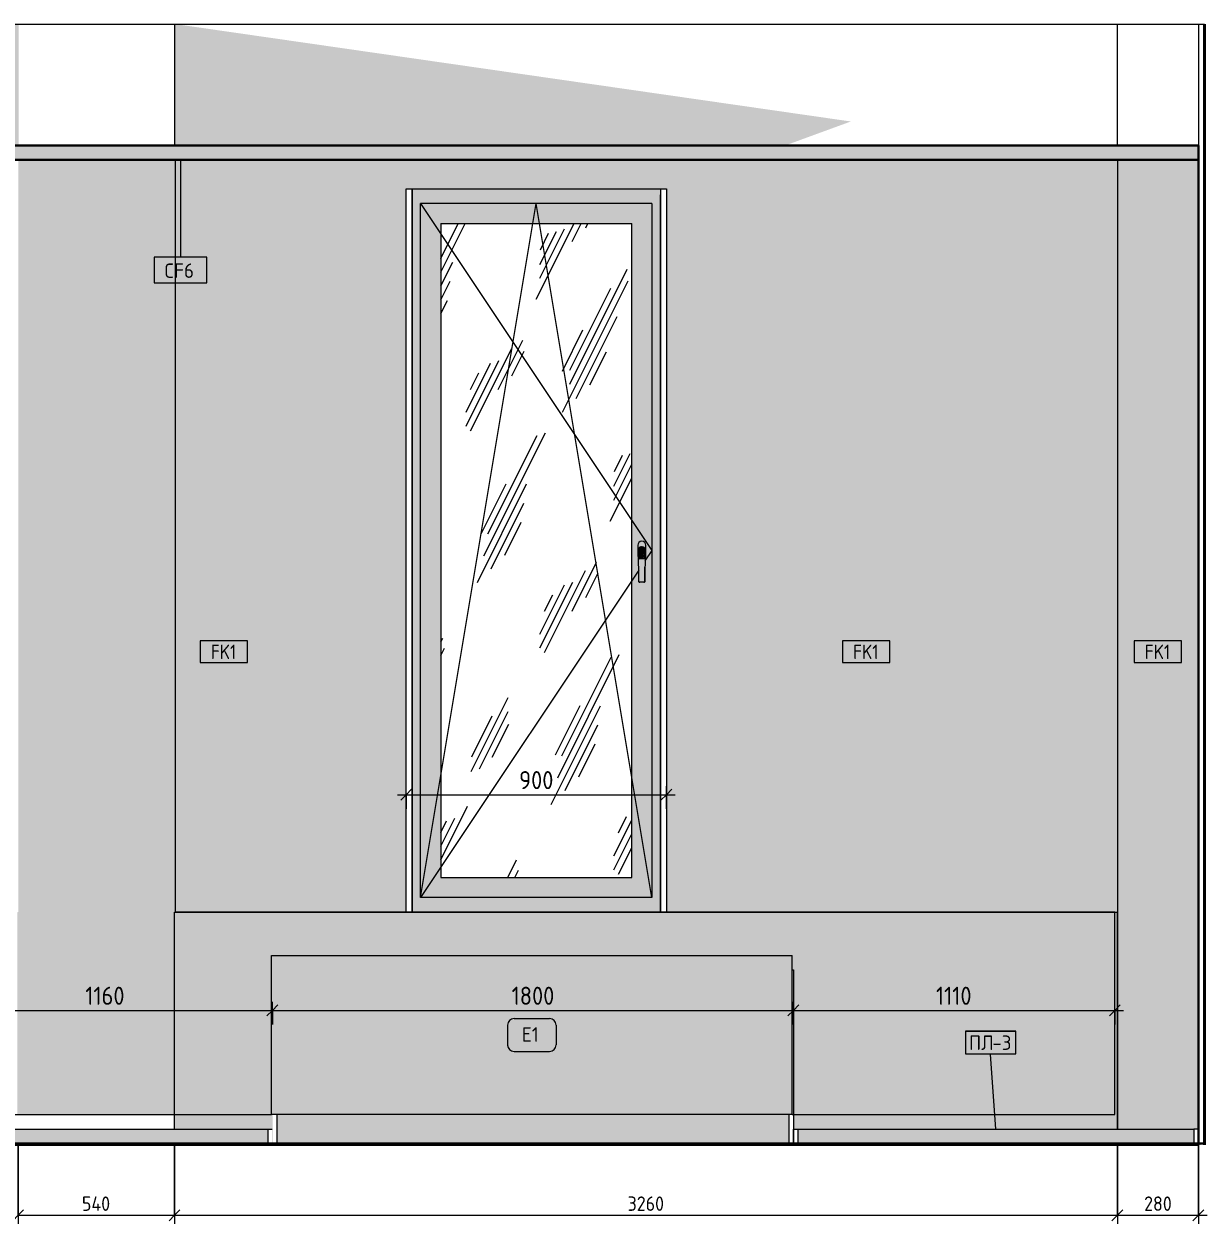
# Model space of a CAD drawing. Header units: millimetres. Extents: x -3511 to 67671, y -1987 to 16130.
# Drawn here: x 28230 to 32320, y 8122 to 12270 of the extents above; entities that cross this region are included whole.
import ezdxf

# ---------------------------------------------------------------- set-up
doc = ezdxf.new("R2010")
doc.units = ezdxf.units.MM
for name, color, linetype, lineweight in [('A-ANNO-DIMS', 7, 'Continuous', 9), ('A-ANNO-DIMS-25', 7, 'Continuous', 9), ('A-CLNG-IDEN', 7, 'Continuous', 9), ('A-FLOR', 7, 'Continuous', 9), ('A-GENM', 7, 'Continuous', 9), ('A-GENM-IDEN', 7, 'Continuous', 9), ('A-GLAZ', 7, 'Continuous', 9), ('A-WALL', 7, 'Continuous', 9), ('A-WALL-IDEN', 7, 'Continuous', 9), ('A-WALL-PATT', 7, 'Continuous', 9), ('I-WALL', 7, 'Continuous', 9), ('S-COLS', 7, 'Continuous', 9), ('Знаки', 7, 'Continuous', 9), ('Марки для знаков', 7, 'Continuous', 9)]:
    doc.layers.add(name, color=color, linetype=linetype, lineweight=lineweight)
for name, color, linetype, lineweight, true_color in [('A-CLNG-1', 7, 'Continuous', 9, 0x787878), ('A-CLNG-FNSH-1', 7, 'Continuous', 30, 0x3c3c3c), ('A-FLOR-FNSH-1', 7, 'Continuous', 30, 0x3c3c3c), ('A-WALL-4', 7, 'Continuous', 40, 0x3c3c3c), ('A-WALL-5', 7, 'Continuous', 30, 0x3c3c3c), ('A-WALL-FNSH-3', 7, 'Continuous', 30, 0x3c3c3c), ('I-WALL-1', 7, 'Continuous', 9, 0x787878)]:
    doc.layers.add(name, color=color, linetype=linetype, lineweight=lineweight, true_color=true_color)
doc.styles.add('GOST Common_5', font='GOST_Common.ttf', dxfattribs={"height": 50})
doc.styles.add('GOST Common_6', font='GOST_Common.ttf', dxfattribs={"width": 0.9, "height": 50})
doc.styles.add('ISOCPEUR_2', font='isocpeur.ttf', dxfattribs={"width": 0.9, "height": 62.5})
doc.styles.add('ISOCPEUR_3', font='isocpeur.ttf', dxfattribs={"width": 0.9, "height": 50})
doc.dimstyles.new('ISO-2_0_0_9К_Средний_округл2', dxfattribs={"dimscale": 304.8, "dimtxt": 49.799059, "dimasz": 0.123031, "dimexe": 0.098425, "dimexo": 0, "dimgap": 0, "dimtad": 1, "dimdec": 0, "dimrnd": 10, "dimzin": 0, "dimdsep": 46, "dimtxsty": 'ISOCPEUR_3', "dimblk1": 'OBLIQUE', "dimblk2": 'OBLIQUE', "dimsah": 1, "dimcen": 0.09, "dimdle": 0.098425, "dimazin": 0, "dimtfac": 1, "dimtdec": 4, "dimtix": 1, "dimtmove": 0, "dimatfit": 3, "dimfxl": 1, "dimtvp": 1, "dimtolj": 1, "dimtzin": 0, "dimarcsym": 2})
doc.dimstyles.new('ISO-2_5_0_9К_БОЛЬШОЙ_1', dxfattribs={"dimscale": 304.8, "dimtxt": 62.248823, "dimasz": 0.123031, "dimexe": 0.098425, "dimexo": 0.246063, "dimgap": 0, "dimtad": 1, "dimdec": 0, "dimrnd": 10, "dimzin": 0, "dimdsep": 46, "dimtxsty": 'ISOCPEUR_2', "dimblk1": 'OBLIQUE', "dimblk2": 'OBLIQUE', "dimsah": 1, "dimcen": 0.09, "dimdle": 0.098425, "dimazin": 0, "dimtfac": 1, "dimtdec": 4, "dimtix": 1, "dimtmove": 0, "dimatfit": 3, "dimfxl": 1, "dimtvp": 1, "dimtolj": 1, "dimtzin": 0, "dimarcsym": 2})

# ---------------------------------------------------------------- blocks, each defined once
blk = doc.blocks.new('120_Окно_СКБ_1Ст - 120_Окно_СКБ_1Ст 900х2500_h_-20664874-Развертка 3_45-1')
at = {"layer": 'A-GLAZ'}
h = blk.add_hatch(color=256, dxfattribs=at)
h.paths.add_polyline_path([(12340, 9200), (13099, 9200), (13099, 11680), (13100, 11680), (13100, 11700), (12241, 11700), (12241, 9200), (12325, 9200)])
h.paths.add_polyline_path([(12997.9, 9250), (12270, 9250), (12270, 11650), (13070, 11650), (13070, 9250), (13000, 9250)])
h = blk.add_hatch(color=256, dxfattribs=at)
h.paths.add_polyline_path([(12290, 9250), (13070, 9250), (13070, 11650), (12270, 11650), (12270, 9250)])
h.paths.add_polyline_path([(12886.2, 9320), (12340, 9320), (12340, 11580), (13000, 11580), (13000, 9320)])
h.paths.add_polyline_path([(13042, 10340.5), (13026.4, 10340.7), (13025.1, 10341.3), (13025, 10341.6), (13023.8, 10423.8), (13022.9, 10425), (13021.5, 10428.4), (13021, 10432), (13021.1, 10468.8), (13021.5, 10471.6), (13022.9, 10475), (13025.1, 10477.9), (13028, 10480.1), (13031.4, 10481.5), (13035, 10482), (13038.6, 10481.5), (13042, 10480.1), (13044.9, 10477.9), (13047.1, 10475), (13048.5, 10471.6), (13049, 10468), (13049, 10432), (13048.5, 10428.4), (13047.1, 10425), (13046.1, 10423.4), (13045.7, 10400.4), (13044.9, 10341.3), (13043.9, 10340.7), (13042.8, 10340.5)])
h = blk.add_hatch(dxfattribs=at)
h.set_pattern_fill('FP_13', color=256, style=0, pattern_type=2)
h.set_pattern_definition([(63.435, (12217.37, 31.75), (-255.583, 766.747), [317.5, -190.5, 317.5, -190.5, -403.903]), (63.435, (12217.37, 31.75), (-255.583, 766.747), [-1016, 127, -276.903]), (63.435, (12201.5, 47.6), (-255.583, 766.747), [254, -317.5, 190.5, -190.5, -467.403]), (63.435, (12201.5, 47.6), (-255.583, 766.747), [-952.5, 222.25, -245.153]), (63.435, (12201.5, 95.25), (-255.583, 766.747), [190.5, -381, 127, -190.5, -530.903]), (63.435, (12201.5, 95.25), (-255.583, 766.747), [-889, 285.75, -245.153]), (63.435, (12249.1, 47.6), (-255.583, 766.747), [190.5, -381, 158.75, -6404.65]), (63.435, (12296.74, 95.25), (-255.583, 766.747), [95.25, -476.25, 63.5, -6499.9]), (63.435, (12217.37, 174.6), (-255.583, 766.747), [63.5, -476.25, 63.5, -254, -562.653]), (63.435, (12217.37, 174.6), (-255.583, 766.747), [-857.25, 158.75, -403.903]), (63.435, (12503.1, 127), (-255.583, 766.747), [317.5, -476.25, 381, -251.503]), (63.435, (12503.1, 79.4), (-255.583, 766.747), [444.5, -317.5, 476.25, -188.003]), (63.435, (12534.87, 95.25), (-255.583, 766.747), [508, -254, 381, -276.903]), (63.435, (12582.5, 142.9), (-255.583, 766.747), [317.5, -444.5, 254, -403.903]), (63.435, (12534.87, 238.1), (-255.583, 766.747), [158.75, -635, 190.5, -435.653]), (63.435, (12630.1, 190.5), (-255.583, 766.747), [127, -635, 127, -530.903])])
h.paths.add_polyline_path([(12767.5, 9320), (13000, 9320), (13000, 11580), (12340, 11580), (12340, 9320)])
h = blk.add_hatch(color=256, dxfattribs=at)
h.paths.add_polyline_path([(13022.9, 10450.3), (13023.1, 10451.9), (13023, 10450.4)])
h.paths.add_polyline_path([(13023.9, 10423.6), (13023, 10449.7), (13022.9, 10453.7), (13023.1, 10454), (13023.4, 10454.4), (13023.8, 10456.1), (13024.5, 10457.3), (13026.5, 10459.6), (13026.6, 10459.2), (13027.3, 10459.9), (13027.2, 10460.1), (13029.2, 10461.4), (13032, 10462.2), (13036.1, 10462.5), (13039.7, 10461.8), (13042.6, 10460.3), (13044.8, 10458.2), (13046.4, 10455.7), (13046.9, 10453.7), (13046.9, 10453.5), (13047.3, 10452), (13047.1, 10449.7), (13046.5, 10438.5), (13046.1, 10423.6), (13047.1, 10425), (13048.6, 10428.6), (13049, 10433.4), (13049, 10468), (13048.5, 10471.6), (13047.1, 10475), (13044.1, 10478.5), (13042, 10480.1), (13038.6, 10481.5), (13035, 10482), (13031.4, 10481.5), (13028, 10480.1), (13025.1, 10477.9), (13022.9, 10475), (13021.5, 10471.6), (13021, 10468), (13021, 10432), (13021.5, 10428.4), (13022.9, 10425), (13023.8, 10423.8)])
for points in [[(13024, 10421.2), (13024.5, 10421.6), (13027, 10421.9), (13028, 10421.9), (13030.2, 10445.9), (13031.3, 10453.7), (13032.6, 10459.4), (13033.4, 10462.4), (13030.3, 10461.8), (13027.9, 10460.7), (13027.1, 10460), (13027.3, 10459.8), (13026.6, 10459.2), (13026.5, 10459.6), (13025.2, 10458.3), (13023.8, 10456.1), (13023.5, 10455.4), (13023.4, 10454.3), (13022.9, 10453.3), (13023, 10449.7), (13023.3, 10445.2), (13024, 10421.2)], [(13028, 10421.9), (13042, 10421.9), (13039.9, 10445.6), (13038.7, 10453.8), (13037.5, 10459.1), (13036, 10462.5), (13033.9, 10462.2), (13032.9, 10460.2), (13032.1, 10457.7), (13031, 10452.1), (13029.4, 10438.5), (13028.1, 10422.8)], [(13028, 10340.5), (13028, 10421.9), (13024.5, 10421.6), (13024, 10421.1), (13025.1, 10341.3), (13025.9, 10340.8), (13027.2, 10340.5)], [(13028, 10340.5), (13042, 10340.5), (13042, 10421.9), (13028, 10421.9), (13028, 10340.5)], [(13042, 10340.5), (13044.1, 10340.8), (13044.9, 10341.4), (13045, 10341.6), (13045.9, 10421.4), (13044.3, 10421.8), (13042, 10421.9), (13042, 10347.5)], [(13046, 10420.4), (13046, 10420.5), (13046, 10420.5)]]:
    blk.add_hatch(color=256, dxfattribs=at).paths.add_polyline_path(points)
h = blk.add_hatch(color=256, dxfattribs=at)
h.paths.add_polyline_path([(13046, 10421.2), (13046.9, 10447.5), (13047.1, 10453), (13046.9, 10453.7), (13047.1, 10454), (13045.3, 10457.6), (13043.5, 10459.6), (13040.8, 10461.4), (13038, 10462.2), (13036.1, 10462.4), (13037.3, 10459.7), (13037.5, 10459.1), (13039, 10452.1), (13040.6, 10438.5), (13042.3, 10421.9), (13045.5, 10421.6), (13045.9, 10421.3)])
h.paths.add_polyline_path([(13046.4, 10454.7), (13046, 10455.7), (13046.3, 10454.9)])
for p, q in [((12220, 9200), (12220, 11700)), ((12220, 11700), (13120, 11700)), ((13120, 11700), (13120, 9200)), ((12270, 9250), (12270, 11650)), ((13070, 11650), (12270, 11650)), ((12270, 9250), (12670, 11650)), ((12270, 11650), (13070, 10450)), ((13070, 9250), (12670, 11650)), ((13070, 11650), (13070, 9250)), ((12340, 11580), (12340, 9320)), ((12340, 11580), (13000, 11580)), ((13000, 9320), (13000, 11580)), ((13021, 10468), (13021, 10432)), ((13021, 10468), (13021, 10432)), ((13033.9, 10462.5), (13036.1, 10462.5)), ((13034, 10462.5), (13036, 10462.5)), ((13036, 10461.5), (13034, 10461.5)), ((13049, 10432), (13049, 10468)), ((13049, 10432), (13049, 10468)), ((13022.5, 10449), (13022.5, 10451)), ((13025, 10341.6), (13023.5, 10450.8)), ((13024, 10421.2), (13024, 10420.5)), ((13024, 10420.5), (13024, 10421.2)), ((13024, 10420.5), (13024, 10420.5)), ((13026, 10421.8), (13027, 10421.9)), ((13027, 10421.9), (13028, 10421.9)), ((13042, 10421.9), (13028, 10421.9)), ((13028, 10421.9), (13042, 10421.9)), ((13042, 10421.9), (13043, 10421.9)), ((13043, 10421.9), (13044, 10421.8)), ((13046.5, 10451), (13045, 10341.6)), ((13070, 10450), (13045.9, 10413.8)), ((13046, 10420.5), (13046, 10421.2)), ((13046, 10421.2), (13046, 10420.5)), ((13047.5, 10451), (13047.5, 10449)), ((13024.5, 10381.7), (12270, 9250)), ((13042, 10340.5), (13028, 10340.5)), ((13042, 10340.5), (13028, 10340.5)), ((12340, 9320), (13000, 9320)), ((13070, 9250), (12270, 9250)), ((13120, 9200), (12220, 9200))]:
    blk.add_line(p, q, dxfattribs=at)
at = {"layer": 'A-GLAZ', "flags": 128}
for points in [[(13022.5, 10451), (13022.9, 10454), (13024, 10456.7), (13025.9, 10459.1), (13028.3, 10461), (13031, 10462.1), (13034, 10462.5)], [(13036, 10462.5), (13039, 10462.1), (13041.7, 10461), (13044.1, 10459.1), (13046, 10456.7), (13047.1, 10454), (13047.5, 10451)], [(13023.2, 10445.2), (13022.9, 10446), (13022.5, 10449)], [(13022.9, 10446.2), (13023, 10445.5), (13023.4, 10439.4), (13023.7, 10432.4), (13023.8, 10428.6)], [(13028, 10421.9), (13027, 10421.9), (13026, 10421.8), (13025.2, 10421.7), (13024.5, 10421.6), (13024.1, 10421.4), (13024, 10421.2)], [(13024, 10421.2), (13024.1, 10421.4), (13024.5, 10421.6)], [(13024.5, 10421.6), (13025.2, 10421.7), (13026, 10421.8)], [(13046, 10421.2), (13045.9, 10421.4), (13045.5, 10421.6), (13044.8, 10421.7), (13044, 10421.8), (13043, 10421.9), (13042, 10421.9)], [(13044, 10421.8), (13044.8, 10421.7), (13045.5, 10421.6)], [(13045.5, 10421.6), (13045.9, 10421.4), (13046, 10421.2)], [(13047.1, 10446.2), (13047, 10445.5), (13046.6, 10439.4), (13046.3, 10432.4), (13046.2, 10428.6)], [(13047.5, 10449), (13047.1, 10446), (13046.8, 10445.2)], [(13025, 10341.6), (13024.5, 10382.7), (13024.3, 10392.5)], [(13045, 10341.6), (13045.5, 10382.7), (13045.7, 10392.5)], [(13028, 10340.5), (13027.2, 10340.5), (13026.5, 10340.6), (13025.9, 10340.8), (13025.4, 10341), (13025.1, 10341.3), (13025, 10341.6)], [(13045, 10341.6), (13044.9, 10341.3), (13044.6, 10341), (13044.1, 10340.8), (13043.5, 10340.6), (13042.8, 10340.5), (13042, 10340.5)]]:
    blk.add_lwpolyline(points, dxfattribs=at)
at = {"layer": 'A-GLAZ'}
for centre, radius, start, end in [((13035, 10468), 14, 0, 180), ((13035, 10468), 14, 0, 180), ((13034, 10451), 11.5, 90.2744, 204.8614), ((13034, 10451), 10.5, 90.2744, 181.3109), ((13036, 10451), 10.5, 0.0023, 89.7256), ((13036, 10451), 11.5, 13.33, 89.7256), ((13036, 10451), 11.5, 335.1322, 13.329), ((13035, 10432), 14, 180, 217.3919), ((13035, 10432), 14, 180, 217.174), ((13035, 10432), 14, 322.6053, 0), ((13035, 10432), 14, 322.826, 0)]:
    blk.add_arc(centre, radius, start, end, dxfattribs=at)
for centre, start_param, end_param in [((13028, 10341.6), 3.142903, 4.711079), ((13042, 10341.6), 4.713699, 6.278048)]:
    blk.add_ellipse(centre, major_axis=(3, 0), ratio=0.374607, start_param=start_param, end_param=end_param, dxfattribs=at)
blk = doc.blocks.new('Плинтус - Плинтус темный _ст_школа_-32863785-Развертка 3_45-1')
at = {"layer": 'A-GENM'}
blk.add_hatch(color=256, dxfattribs=at).paths.add_polyline_path([(14944, 8400), (14944, 8450), (13574, 8450), (13574, 8400), (14700, 8400)])
for p, q in [((13559, 8400), (13559, 8450)), ((13559, 8450), (13574, 8450)), ((13574, 8450), (14944, 8450)), ((13574, 8450), (13574, 8400))]:
    blk.add_line(p, q, dxfattribs=at)
blk = doc.blocks.new('Плинтус - Плинтус темный _ст_школа_-32863786-Развертка 3_45-1')
at = {"layer": 'A-GENM'}
for p, q in [((14959, 8450), (14944, 8450)), ((14944, 8450), (14944, 8400)), ((14959, 8400), (14959, 8450)), ((14944, 8400), (14959, 8400))]:
    blk.add_line(p, q, dxfattribs=at)
blk = doc.blocks.new('Плинтус - Плинтус-29854773-Развертка 3_45-1')
at = {"layer": 'A-GENM'}
for p, q in [((13544, 8400), (13544, 8500)), ((13554.7, 8500), (13559, 8500)), ((13559, 8500), (13559, 8400))]:
    blk.add_line(p, q, dxfattribs=at)
blk = doc.blocks.new('Плинтус - Плинтус темный _ст_школа_-32863783-Развертка 3_45-1')
at = {"layer": 'A-GENM'}
blk.add_hatch(color=256, dxfattribs=at).paths.add_polyline_path([(11440, 8400), (11742.8, 8400), (11742.8, 8450), (10615.3, 8450), (10615.3, 8400), (11419, 8400)])
for p, q in [((10601.3, 8450), (10615.3, 8450)), ((10615.3, 8450), (11742.8, 8450)), ((10615.3, 8450), (10615.3, 8400)), ((11742.8, 8450), (11756.8, 8450)), ((11742.8, 8400), (11742.8, 8450))]:
    blk.add_line(p, q, dxfattribs=at)
blk = doc.blocks.new('Плинтус - Плинтус-29854775-Развертка 3_45-1')
at = {"layer": 'A-GENM'}
blk.add_line((11772.8, 8500), (11772.8, 8400), dxfattribs=at)
blk = doc.blocks.new('Съемный металлический экран с перфорацией - E1-V6-Развертка 3_45-1')
at = {"layer": 'Знаки'}
h = blk.add_hatch(dxfattribs=at)
h.set_pattern_fill('FP_16', color=256, style=0, pattern_type=2)
h.set_pattern_definition([(0, (12158.517, 0), (0, 12.7), [3.403, -18.594]), (60, (12164.867, 1.701), (-10.998523, 6.35), [3.403, -18.594]), (120, (12166.568, 8.051), (-10.998523, -6.35), [3.403, -18.594]), (30, (12161.92, 0), (2e-05, 25.39996), [3.403, -21.997]), (30, (12155.57, 11), (2e-05, 25.39996), [3.403, -21.997]), (150, (12158.517, 0), (-21.99702, -12.69996), [3.403, -21.997]), (150, (12164.867, 11), (-21.99702, -12.69996), [3.403, -21.997]), (90, (12166.568, 4.65), (-21.997, 12.7), [3.403, -21.997]), (90, (12153.868, 4.65), (-21.997, 12.7), [3.403, -21.997])])
h.paths.add_polyline_path([(13210.1, 8500), (13554.7, 8500), (13554.7, 9050), (11754.7, 9050), (11754.7, 8500), (12988.8, 8500)])
for p, q in [((11754.7, 9050), (13554.7, 9050)), ((11754.7, 8500), (11754.7, 9050)), ((13554.7, 8500), (13554.7, 9050)), ((13554.7, 8500), (11754.7, 8500))]:
    blk.add_line(p, q, dxfattribs=at)
blk = doc.blocks.new('Зашивка приборов отопления35 - Зашивка приборов отопления-33324623-Развертка 3_45-1')
at = {"layer": 'A-WALL'}
h = blk.add_hatch(color=256, dxfattribs=at)
h.paths.add_polyline_path([(12325, 8400), (13544, 8400), (13544, 8500), (11772.8, 8500), (11772.8, 8400), (12103.7, 8400)])
h.paths.add_polyline_path([(11758.8, 8400), (11758.8, 8500), (11754.7, 8500), (11754.7, 9050), (13554.7, 9050), (13554.7, 8500), (13559, 8500), (13559, 8450), (14679, 8450), (14679, 9200), (11419, 9200), (11419, 8450), (11756.8, 8450), (11756.8, 8400)])
for p, q in [((11419, 9200), (14679, 9200)), ((11419, 8450), (11419, 9200)), ((14679, 8450), (14679, 9200))]:
    blk.add_line(p, q, dxfattribs=at)
blk = doc.blocks.new('DIMBLOCK9-Развертка 3_45-1')
at = {"layer": 'A-ANNO-DIMS-25'}
for p, q in [((28210, 8400), (28210, 8121.8)), ((28210, 8151.8), (28210, 8400)), ((28750, 8400), (28750, 8121.8)), ((28750, 8151.8), (28750, 8400)), ((28210, 8151.8), (28750, 8151.8))]:
    blk.add_line(p, q, dxfattribs=at)
at = {"layer": 'A-ANNO-DIMS-25', "lineweight": 20}
for p, q in [((28210, 8151.8), (28191.2, 8133)), ((28210, 8151.8), (28228.7, 8170.5)), ((28750, 8151.8), (28731.2, 8133)), ((28750, 8151.8), (28768.7, 8170.5))]:
    blk.add_line(p, q, dxfattribs=at)
at = {"layer": 'A-ANNO-DIMS-25', "color": 0, "insert": (28430.2, 8217.1), "char_height": 50, "width": 119.518, "attachment_point": 1, "line_spacing_factor": 1.149209, "style": 'ISOCPEUR_3'}
blk.add_mtext('540', dxfattribs=at)
blk = doc.blocks.new('_Oblique')
at = {"color": 0, "linetype": 'ByBlock', "lineweight": -2}
blk.add_line((-0.5, -0.5), (0.5, 0.5), dxfattribs=at)
blk = doc.blocks.new('DIMBLOCK10-Развертка 3_45-1')
at = {"layer": 'A-ANNO-DIMS-25'}
for p, q in [((28750, 8400), (28750, 8121.8)), ((28750, 8151.8), (28750, 8400)), ((32010, 8400), (32010, 8121.8)), ((32010, 8151.8), (32010, 8400)), ((28750, 8151.8), (32010, 8151.8))]:
    blk.add_line(p, q, dxfattribs=at)
at = {"layer": 'A-ANNO-DIMS-25', "lineweight": 20}
for p, q in [((28750, 8151.8), (28731.2, 8133)), ((28750, 8151.8), (28768.7, 8170.5)), ((32010, 8151.8), (31991.2, 8133)), ((32010, 8151.8), (32028.7, 8170.5))]:
    blk.add_line(p, q, dxfattribs=at)
at = {"layer": 'A-ANNO-DIMS-25', "color": 0, "insert": (30316.8, 8217.1), "char_height": 50, "width": 151.696, "attachment_point": 1, "line_spacing_factor": 1.149209, "style": 'ISOCPEUR_3'}
blk.add_mtext('3260', dxfattribs=at)
blk = doc.blocks.new('DIMBLOCK11-Развертка 3_45-1')
at = {"layer": 'A-ANNO-DIMS-25'}
for p, q in [((32010, 8400), (32010, 8121.8)), ((32010, 8151.8), (32010, 8400)), ((32290, 8400), (32290, 8121.8)), ((32290, 8151.8), (32290, 8400)), ((32010, 8151.8), (32320, 8151.8))]:
    blk.add_line(p, q, dxfattribs=at)
at = {"layer": 'A-ANNO-DIMS-25', "lineweight": 20}
for p, q in [((32010, 8151.8), (31991.2, 8133)), ((32010, 8151.8), (32028.7, 8170.5)), ((32290, 8151.8), (32271.2, 8133)), ((32290, 8151.8), (32308.7, 8170.5))]:
    blk.add_line(p, q, dxfattribs=at)
at = {"layer": 'A-ANNO-DIMS-25', "color": 0, "insert": (32102.6, 8217.1), "char_height": 50, "width": 113.772, "attachment_point": 1, "line_spacing_factor": 1.149209, "style": 'ISOCPEUR_3'}
blk.add_mtext('280', dxfattribs=at)
blk = doc.blocks.new('DIMBLOCK17-Развертка 3_45-1')
at = {"layer": 'A-ANNO-DIMS-25'}
for p, q in [((27931.3, 8811.9), (27931.3, 8890.3)), ((29088.7, 8811.9), (29088.7, 8890.3)), ((27931.3, 8860.3), (29088.7, 8860.3)), ((27931.3, 8860.3), (27931.3, 8811.9)), ((29088.7, 8860.3), (29088.7, 8811.9))]:
    blk.add_line(p, q, dxfattribs=at)
at = {"layer": 'A-ANNO-DIMS-25', "lineweight": 20}
for p, q in [((27931.3, 8860.3), (27950, 8879.1)), ((29088.7, 8860.3), (29107.5, 8879.1)), ((27931.3, 8860.3), (27912.5, 8841.6)), ((29088.7, 8860.3), (29070, 8841.6))]:
    blk.add_line(p, q, dxfattribs=at)
at = {"layer": 'A-ANNO-DIMS-25', "color": 0, "insert": (28441.8, 8942), "char_height": 62.5, "width": 163.762, "attachment_point": 1, "line_spacing_factor": 1.149209, "style": 'ISOCPEUR_2'}
blk.add_mtext('1160', dxfattribs=at)
blk = doc.blocks.new('DIMBLOCK18-Развертка 3_45-1')
at = {"layer": 'A-ANNO-DIMS-25'}
for p, q in [((29088.7, 8811.9), (29088.7, 8890.3)), ((30890, 8811.9), (30890, 8890.3)), ((29088.7, 8860.3), (30890, 8860.3)), ((29088.7, 8860.3), (29088.7, 8811.9)), ((30890, 8860.3), (30890, 8811.9))]:
    blk.add_line(p, q, dxfattribs=at)
at = {"layer": 'A-ANNO-DIMS-25', "lineweight": 20}
for p, q in [((29088.7, 8860.3), (29107.5, 8879.1)), ((30890, 8860.3), (30908.7, 8879.1)), ((29088.7, 8860.3), (29070, 8841.6)), ((30890, 8860.3), (30871.2, 8841.6))]:
    blk.add_line(p, q, dxfattribs=at)
at = {"layer": 'A-ANNO-DIMS-25', "color": 0, "insert": (29915.7, 8942), "char_height": 62.5, "width": 176.691, "attachment_point": 1, "line_spacing_factor": 1.149209, "style": 'ISOCPEUR_2'}
blk.add_mtext('1800', dxfattribs=at)
blk = doc.blocks.new('DIMBLOCK19-Развертка 3_45-1')
at = {"layer": 'A-ANNO-DIMS-25'}
for p, q in [((30890, 8811.9), (30890, 8890.3)), ((32001.5, 8811.9), (32001.5, 8890.3)), ((30890, 8860.3), (32031.5, 8860.3)), ((30890, 8860.3), (30890, 8811.9)), ((32001.5, 8860.3), (32001.5, 8811.9))]:
    blk.add_line(p, q, dxfattribs=at)
at = {"layer": 'A-ANNO-DIMS-25', "lineweight": 20}
for p, q in [((30890, 8860.3), (30908.7, 8879.1)), ((32001.5, 8860.3), (32020.2, 8879.1)), ((30890, 8860.3), (30871.2, 8841.6)), ((32001.5, 8860.3), (31982.7, 8841.6))]:
    blk.add_line(p, q, dxfattribs=at)
at = {"layer": 'A-ANNO-DIMS-25', "color": 0, "insert": (31382.9, 8942), "char_height": 62.5, "width": 150.834, "attachment_point": 1, "line_spacing_factor": 1.149209, "style": 'ISOCPEUR_2'}
blk.add_mtext('1110', dxfattribs=at)
blk = doc.blocks.new('DIMBLOCK20-Развертка 3_45-1')
at = {"layer": 'A-ANNO-DIMS-25'}
for p, q in [((29551, 9557.3), (29551, 9635.8)), ((30451, 9557.3), (30451, 9635.8)), ((29521, 9605.8), (30481, 9605.8)), ((29551, 9605.8), (29551, 9557.3)), ((30451, 9605.8), (30451, 9557.3))]:
    blk.add_line(p, q, dxfattribs=at)
at = {"layer": 'A-ANNO-DIMS-25', "lineweight": 20}
for p, q in [((29551, 9605.8), (29569.7, 9624.6)), ((30451, 9605.8), (30469.7, 9624.6)), ((29551, 9605.8), (29532.2, 9587.1)), ((30451, 9605.8), (30432.2, 9587.1))]:
    blk.add_line(p, q, dxfattribs=at)
at = {"layer": 'A-ANNO-DIMS-25', "color": 0, "insert": (29941.7, 9687.5), "char_height": 62.5, "width": 142.215, "attachment_point": 1, "line_spacing_factor": 1.149209, "style": 'ISOCPEUR_2'}
blk.add_mtext('900', dxfattribs=at)
blk = doc.blocks.new('М_потолков - Марка_ Имя типа-25382930-Развертка 3_45-1')
at = {"layer": 'A-CLNG-IDEN'}
for p, q in [((11530.6, 11464.4), (11349.4, 11464.4)), ((11349.4, 11464.4), (11349.4, 11375)), ((11530.6, 11375), (11530.6, 11464.4)), ((11349.4, 11375), (11530.6, 11375))]:
    blk.add_line(p, q, dxfattribs=at)
blk = doc.blocks.new('Mark Reiling - Mark Reiling-26174330-Развертка 3_45-1')
at = {"layer": 'A-GENM-IDEN'}
for p, q in [((8156.8, 8917.8), (8156.8, 8839)), ((8156.8, 8917.8), (8330.2, 8917.8)), ((8330.2, 8917.8), (8156.8, 8917.8)), ((8156.8, 8917.8), (8156.8, 8839)), ((8330.2, 8839), (8330.2, 8917.8)), ((8330.2, 8839), (8330.2, 8917.8)), ((8156.8, 8839), (8330.2, 8839)), ((8156.8, 8839), (8330.2, 8839))]:
    blk.add_line(p, q, dxfattribs=at)
blk = doc.blocks.new('М_стена_0001 - Типоразмер_без рамки-25382661-Развертка 3_45-1')
at = {"layer": 'A-WALL-IDEN'}
for p, q in [((13892, 10138.1), (13728.8, 10138.1)), ((13728.8, 10138.1), (13728.8, 10063.1)), ((13892, 10063.1), (13892, 10138.1)), ((13728.8, 10063.1), (13892, 10063.1))]:
    blk.add_line(p, q, dxfattribs=at)
blk = doc.blocks.new('Марка_Знаки - В прямоуг_Наименование краткое-30718135-Развертка 3_45-1')
at = {"layer": 'Марки для знаков'}
for p, q in [((9612.1, 8809.4), (9612.1, 8740.4)), ((9634.6, 8831.9), (9757.4, 8831.9)), ((9779.9, 8809.4), (9779.9, 8740.6)), ((9634.5, 8718.1), (9757.4, 8718.1))]:
    blk.add_line(p, q, dxfattribs=at)
for centre, radius, start, end in [((9634.6, 8809.4), 22.5, 90, 180), ((9757.4, 8809.4), 22.5, 0, 90), ((9634.5, 8740.4), 22.3, 180, 270), ((9757.4, 8740.6), 22.5, 270, 0)]:
    blk.add_arc(centre, radius, start, end, dxfattribs=at)

msp = doc.modelspace()

# ---------------------------------------------------------------- hatches: boundary and pattern name
at = {"layer": 'A-CLNG-1'}
msp.add_hatch(color=256, dxfattribs=at).paths.add_polyline_path([(28356.4, 11800), (32290, 11800), (32290, 11850), (25252, 11850), (25252, 11800), (28231, 11800)])
at = {"layer": 'A-WALL'}
msp.add_hatch(color=256, dxfattribs=at).paths.add_polyline_path([(32031, 8394.9), (32031, 8395), (32011, 8394.9)])
at = {"layer": 'A-WALL-PATT'}
for points in [[(28731, 8500), (28750, 8500), (28750, 9200), (28751, 9200), (28751, 11800), (28210, 11800), (28210, 9200), (28207.3, 9199.7), (28207.3, 8500), (28231, 8500)], [(28752, 9200), (28752, 11800), (28751, 11800), (28751, 9200)], [(28752, 9200), (29551, 9200), (29551, 11700), (30451, 11700), (30451, 9200), (32010, 9200), (32010, 11800), (28752, 11800), (28752, 9200.9)], [(32286.6, 8450), (32290, 8450), (32290, 11800), (32010, 11800), (32010, 8450), (32275, 8450)]]:
    msp.add_hatch(color=256, dxfattribs=at).paths.add_polyline_path(points)
at = {"layer": 'I-WALL'}
h = msp.add_hatch(color=256, dxfattribs=at)
h.paths.add_polyline_path([(30861.5, 11850), (31088.6, 11933), (28751, 12270), (28751, 11850), (30597.3, 11850)])
h.paths.add_polyline_path([(26321, 11850), (27540.5, 11850), (25851, 12265.1), (25851, 11850), (26115.8, 11850)])
h.paths.add_polyline_path([(27589.2, 11850), (28211, 11850), (28211, 12270), (25851, 12270), (27000.8, 11992.2)])
for points in [[(29572, 9200), (29572, 11700), (29571, 11700), (29571, 9200)], [(30431, 9200), (30431, 11680), (30430, 11680), (30430, 9200)]]:
    msp.add_hatch(color=256, dxfattribs=at).paths.add_polyline_path(points)
at = {"layer": 'I-WALL-1'}
h = msp.add_hatch(dxfattribs=at)
h.set_pattern_fill('FP_15', color=256, style=0, pattern_type=2)
h.set_pattern_definition([(0, (29484.845, 0), (30.48, 7.62), [2.515, -20.345, 2.515, -20.345, -121.92]), (0, (29484.845, 0), (30.48, 7.62), [-45.72, 2.515, -43.205, 2.515, -20.345, -53.34]), (0, (29484.845, 0), (30.48, 7.62), [-114.3, 2.515, -12.725, 2.515, -35.585]), (120, (29496.275, 3.81), (-21.8391136, 22.586454), [2.515, -20.345, 2.515, -20.345, -121.92]), (120, (29496.275, 3.81), (-21.8391136, 22.586454), [-45.72, 2.515, -43.205, 2.515, -20.345, -53.34]), (120, (29496.275, 3.81), (-21.8391136, 22.586454), [-114.3, 2.515, -12.725, 2.515, -35.585]), (240, (29500.085, 19.05), (-8.6408864, -30.206454), [2.515, -20.345, 2.515, -20.345, -121.92]), (240, (29500.085, 19.05), (-8.6408864, -30.206454), [-45.72, 2.515, -43.205, 2.515, -20.345, -53.34]), (240, (29500.085, 19.05), (-8.6408864, -30.206454), [-114.3, 2.515, -12.725, 2.515, -35.585])])
h.paths.add_polyline_path([(32311, 8394.9), (32311, 8400), (32291, 8400), (32291, 8394.9)])
h = msp.add_hatch(dxfattribs=at)
h.set_pattern_fill('FP_14', color=256, style=0, pattern_type=2)
h.set_pattern_definition([(45, (29484.845, 0), (-14.25598, 14.25598), []), (45, (29499.1, 0), (-14.25598, 14.25598), [25.202, -5.04, 0.8382, -4.202])])
h.paths.add_polyline_path([(32311, 8394.9), (32311.1, 8394.9), (32311, 8400)])
at = {"layer": 'S-COLS'}
for points in [[(28731, 8394.9), (28731, 8395), (28231, 8394.9)], [(32031, 8394.9), (32291, 8395), (32291, 8400), (32290, 8400), (32290, 8395), (32031, 8395)]]:
    msp.add_hatch(color=256, dxfattribs=at).paths.add_polyline_path(points)

# ---------------------------------------------------------------- linework, layer by layer
at = {"layer": 'A-CLNG-FNSH-1'}
for p, q in [((32290, 11850), (25252, 11850)), ((32290, 11800), (32290, 11850)), ((32290, 11801), (25252, 11801)), ((25252, 11800), (32290, 11800))]:
    msp.add_line(p, q, dxfattribs=at)
at = {"layer": 'A-CLNG-IDEN'}
msp.add_line((28771, 11800), (28771, 11464.4), dxfattribs=at)
at = {"layer": 'A-FLOR'}
msp.add_line((25231, 12270), (32311, 12270), dxfattribs=at)
at = {"layer": 'A-FLOR-FNSH-1'}
for p, q in [((32290, 8400), (25252, 8400)), ((25252, 8395), (32290, 8395)), ((32290, 8395), (32290, 8400))]:
    msp.add_line(p, q, dxfattribs=at)
at = {"layer": 'A-GENM-IDEN'}
msp.add_line((31590, 8450), (31571.9, 8708.6), dxfattribs=at)
at = {"layer": 'A-WALL-4'}
for p, q in [((32311, 12270), (32311, 8394.9)), ((32311.1, 12270), (32311, 12270))]:
    msp.add_line(p, q, dxfattribs=at)
at = {"layer": 'A-WALL-5'}
for p, q in [((32311, 8400), (32291, 8400)), ((32291, 8400), (32291, 8394.9))]:
    msp.add_line(p, q, dxfattribs=at)
at = {"layer": 'A-WALL-FNSH-3'}
for p, q in [((32291, 11800), (32290, 11800)), ((32290, 11800), (32290, 8400)), ((32291, 8400), (32291, 11800)), ((32290, 8400), (32291, 8400))]:
    msp.add_line(p, q, dxfattribs=at)
at = {"layer": 'I-WALL'}
for p, q in [((28751, 11850), (28751, 12270)), ((32011, 11850), (32011, 12270)), ((32291, 12270), (32291, 11800)), ((28752, 11800), (28752, 9200)), ((32010, 11800), (32010, 8450)), ((29551, 11700), (30451, 11700)), ((29551, 9200), (29551, 11700)), ((29571, 11700), (29571, 9200)), ((29572, 11700), (29572, 9200)), ((30431, 11700), (30431, 9200)), ((30451, 11700), (30451, 9200)), ((30430, 9200), (30430, 11680)), ((30431, 11680), (30430, 11680)), ((32001.5, 9200), (28752, 9200)), ((32001.5, 8500), (32001.5, 9200)), ((30885.7, 9000), (30890, 9000)), ((30890, 9000), (30890, 8500)), ((27931.3, 8500), (29085.7, 8500)), ((30890, 8500), (32001.5, 8500))]:
    msp.add_line(p, q, dxfattribs=at)

# ---------------------------------------------------------------- block references
at = {"layer": 'A-CLNG-IDEN'}
msp.add_blockref('М_потолков - Марка_ Имя типа-25382930-Развертка 3_45-1', (17331, 0), dxfattribs=at)
at = {"layer": 'A-GENM'}
for name in ['Плинтус - Плинтус-29854775-Развертка 3_45-1', 'Плинтус - Плинтус-29854773-Развертка 3_45-1', 'Плинтус - Плинтус темный _ст_школа_-32863783-Развертка 3_45-1', 'Плинтус - Плинтус темный _ст_школа_-32863785-Развертка 3_45-1', 'Плинтус - Плинтус темный _ст_школа_-32863786-Развертка 3_45-1']:
    msp.add_blockref(name, (17331, 0), dxfattribs=at)
at = {"layer": 'A-GENM-IDEN'}
msp.add_blockref('Mark Reiling - Mark Reiling-26174330-Развертка 3_45-1', (23328.4, -129.3), dxfattribs=at)
at = {"layer": 'A-GLAZ'}
msp.add_blockref('120_Окно_СКБ_1Ст - 120_Окно_СКБ_1Ст 900х2500_h_-20664874-Развертка 3_45-1', (17331, 0), dxfattribs=at)
at = {"layer": 'A-WALL'}
msp.add_blockref('Зашивка приборов отопления35 - Зашивка приборов отопления-33324623-Развертка 3_45-1', (17331, 0), dxfattribs=at)
at = {"layer": 'A-WALL-IDEN'}
for p in [(15110.4, 0), (17331, 0), (18339.4, 0)]:
    msp.add_blockref('М_стена_0001 - Типоразмер_без рамки-25382661-Развертка 3_45-1', p, dxfattribs=at)
at = {"layer": 'Знаки'}
msp.add_blockref('Съемный металлический экран с перфорацией - E1-V6-Развертка 3_45-1', (17331, 0), dxfattribs=at)
at = {"layer": 'Марки для знаков'}
msp.add_blockref('Марка_Знаки - В прямоуг_Наименование краткое-30718135-Развертка 3_45-1', (20289.7, 0), dxfattribs=at)

# ---------------------------------------------------------------- texts
at = {"layer": 'A-CLNG-IDEN', "insert": (28714.5, 11442.3), "char_height": 50, "width": 132.278, "attachment_point": 1, "style": 'GOST Common_5'}
msp.add_mtext('CF6', dxfattribs=at)
at = {"layer": 'A-GENM-IDEN', "char_height": 50, "attachment_point": 1, "style": 'GOST Common_5'}
for s, insert, width in [('ПЛ', (31496.8, 8773.5), 98.207), ('-3', (31577.8, 8773.5), 86.181)]:
    msp.add_mtext(s, dxfattribs=dict(at, insert=insert, width=width))
at = {"layer": 'A-WALL-IDEN', "char_height": 50, "width": 111.835, "attachment_point": 1, "style": 'GOST Common_6'}
for insert in [(28875.9, 10124.5), (31096.5, 10124.5), (32104.9, 10124.5)]:
    msp.add_mtext('FK1', dxfattribs=dict(at, insert=insert))
at = {"layer": 'Марки для знаков', "insert": (29951.4, 8801.8), "char_height": 50, "width": 74.156, "attachment_point": 1, "style": 'GOST Common_5'}
msp.add_mtext('E1', dxfattribs=at)

# ---------------------------------------------------------------- dimensions: what is measured, and where the dimension line sits
at = {"layer": 'A-ANNO-DIMS'}
for base, p1, p2, dimstyle, override, picture, middle in [((30451, 9605.8), (29551, 9632.3), (30451, 9632.3), 'ISO-2_5_0_9К_БОЛЬШОЙ_1', {"dimpost": '<>', "dimfxl": 900}, 'DIMBLOCK20-Развертка 3_45-1', (30001, 9637.1)), ((29088.7, 8860.3), (27931.3, 8886.9), (29088.7, 8886.9), 'ISO-2_5_0_9К_БОЛЬШОЙ_1', {"dimpost": '<>', "dimfxl": 1157.479885}, 'DIMBLOCK17-Развертка 3_45-1', (28510, 8891.6)), ((30890, 8860.3), (29088.7, 8886.9), (30890, 8886.9), 'ISO-2_5_0_9К_БОЛЬШОЙ_1', {"dimpost": '<>', "dimfxl": 1801.232329}, 'DIMBLOCK18-Развертка 3_45-1', (29989.4, 8891.6)), ((32001.4947, 8860.3426), (30889.9767, 8886.8591), (32001.4947, 8886.8591), 'ISO-2_5_0_9К_БОЛЬШОЙ_1', {"dimpost": '<>', "dimfxl": 1111.517982}, 'DIMBLOCK19-Развертка 3_45-1', (31445.7357, 8891.5926)), ((28750, 8151.8), (28210, 8400), (28750, 8400), 'ISO-2_0_0_9К_Средний_округл2', {"dimpost": '<>', "dimfxl": 540}, 'DIMBLOCK9-Развертка 3_45-1', (28480, 8176.8)), ((32010, 8151.8), (28750, 8400), (32010, 8400), 'ISO-2_0_0_9К_Средний_округл2', {"dimpost": '<>', "dimfxl": 3260.000001}, 'DIMBLOCK10-Развертка 3_45-1', (30380, 8176.8)), ((32290, 8151.8), (32010, 8400), (32290, 8400), 'ISO-2_0_0_9К_Средний_округл2', {"dimpost": '<>', "dimfxl": 280}, 'DIMBLOCK11-Развертка 3_45-1', (32150, 8176.8))]:
    dim = msp.add_linear_dim(base=base, p1=p1, p2=p2, dimstyle=dimstyle, override=override, dxfattribs=at)
    dim.commit()
    dim.dimension.update_dxf_attribs({"geometry": picture, "text_midpoint": middle})

doc.saveas('drawing.dxf')
